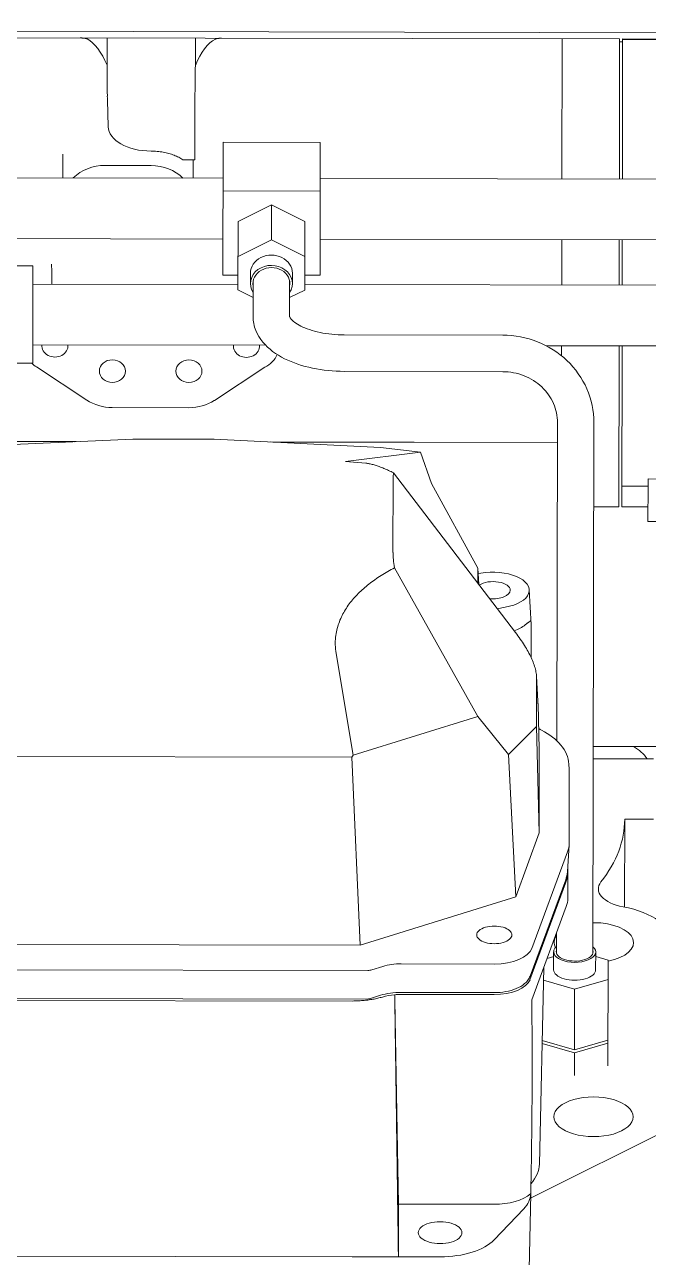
# Model space of a CAD drawing. Extents: x 766778 to 845620, y 133762 to 209800.
# Drawn here: x 785403 to 785565.8, y 190971.4 to 191293.3 of the extents above; entities that cross this region are included whole.
import ezdxf

# ---------------------------------------------------------------- set-up
doc = ezdxf.new("R2010")
doc.units = 0
doc.header["$MEASUREMENT"] = 0
doc.layers.get('0').update_dxf_attribs({"color": 1, "linetype": 'CONTINUOUS'})
doc.layers.add('LA-4748_SHOWN', color=2, linetype='CONTINUOUS', lineweight=53)

# ---------------------------------------------------------------- blocks, each defined once
blk = doc.blocks.new('ENGINE')
at = {"layer": 'LA-4748_SHOWN', "color": 252, "lineweight": 5}
for p, q in [((943551.65, 205991.11), (945316.13, 205981.2)), ((944202.74, 205985.69), (944510.25, 205984.07)), ((944369.49, 205984.81), (944369.4, 205984.81)), ((944369.59, 205984.81), (944369.49, 205984.81)), ((944369.69, 205984.81), (944369.59, 205984.81)), ((944369.78, 205984.8), (944369.69, 205984.81)), ((944369.88, 205984.8), (944369.78, 205984.8)), ((944369.97, 205984.79), (944369.88, 205984.8)), ((944370.07, 205984.79), (944369.97, 205984.79)), ((944370.16, 205984.78), (944370.07, 205984.79)), ((944370.25, 205984.77), (944370.16, 205984.78)), ((944370.33, 205984.76), (944370.25, 205984.77)), ((944370.42, 205984.75), (944370.33, 205984.76)), ((944370.5, 205984.74), (944370.42, 205984.75)), ((944370.58, 205984.73), (944370.5, 205984.74)), ((944370.65, 205984.72), (944370.58, 205984.73)), ((944370.72, 205984.71), (944370.65, 205984.72)), ((944370.79, 205984.7), (944370.72, 205984.71)), ((944370.86, 205984.69), (944370.79, 205984.7)), ((944370.92, 205984.67), (944370.86, 205984.69)), ((944370.98, 205984.66), (944370.92, 205984.67)), ((944371.03, 205984.64), (944370.98, 205984.66)), ((944371.08, 205984.62), (944371.03, 205984.64)), ((944371.13, 205984.61), (944371.08, 205984.62)), ((944371.17, 205984.59), (944371.13, 205984.61)), ((944371.21, 205984.57), (944371.17, 205984.59)), ((944376.43, 205984.77), (944376.4, 205977.67)), ((944399.5, 205984.65), (944399.46, 205977.54)), ((944404.76, 205984.41), (944404.72, 205984.4)), ((944404.8, 205984.43), (944404.76, 205984.41)), ((944404.84, 205984.44), (944404.8, 205984.43)), ((944404.88, 205984.46), (944404.84, 205984.44)), ((944404.93, 205984.47), (944404.88, 205984.46)), ((944404.98, 205984.49), (944404.93, 205984.47)), ((944405.03, 205984.5), (944404.98, 205984.49)), ((944405.08, 205984.51), (944405.03, 205984.5)), ((944405.14, 205984.52), (944405.08, 205984.51)), ((944405.2, 205984.53), (944405.14, 205984.52)), ((944405.26, 205984.54), (944405.2, 205984.53)), ((944405.33, 205984.55), (944405.26, 205984.54)), ((944405.39, 205984.56), (944405.33, 205984.55)), ((944405.46, 205984.57), (944405.39, 205984.56)), ((944405.54, 205984.58), (944405.46, 205984.57)), ((944405.61, 205984.58), (944405.54, 205984.58)), ((944405.69, 205984.59), (944405.61, 205984.58)), ((944405.77, 205984.6), (944405.69, 205984.59)), ((944405.85, 205984.6), (944405.77, 205984.6)), ((944405.93, 205984.61), (944405.85, 205984.6)), ((944406.01, 205984.61), (944405.93, 205984.61)), ((944406.1, 205984.61), (944406.01, 205984.61)), ((944406.18, 205984.62), (944406.1, 205984.61)), ((944406.27, 205984.62), (944406.18, 205984.62)), ((944495.06, 205947.59), (944495.25, 205984.15)), ((944510.06, 205947.51), (944510.25, 205984.07)), ((944510.25, 205983.33), (944511.05, 205983.32)), ((944510.86, 205947.51), (944511.05, 205984.07)), ((944511.05, 205984.07), (944677.03, 205983.19)), ((944511.05, 205983.98), (944526.05, 205983.9)), ((944511.05, 205983.93), (944526.05, 205983.85)), ((944376.63, 205961.61), (944376.46, 205968.65)), ((944399.24, 205960.03), (944399.23, 205959.67)), ((944399.23, 205959.67), (944399.23, 205959.31)), ((944399.23, 205959.31), (944399.23, 205958.95)), ((944399.24, 205961.1), (944399.24, 205960.75)), ((944399.24, 205960.75), (944399.24, 205960.39)), ((944399.24, 205960.39), (944399.24, 205960.03)), ((944399.21, 205955.84), (944399.2, 205955.51)), ((944399.22, 205957.55), (944399.21, 205957.2)), ((944399.21, 205957.2), (944399.21, 205956.86)), ((944399.21, 205956.86), (944399.21, 205956.52)), ((944399.21, 205956.52), (944399.21, 205956.18)), ((944399.21, 205956.18), (944399.21, 205955.84)), ((944399.23, 205958.95), (944399.22, 205958.6)), ((944399.22, 205958.6), (944399.22, 205958.25)), ((944399.22, 205958.25), (944399.22, 205957.9)), ((944399.22, 205957.9), (944399.22, 205957.55)), ((944406.43, 205922.77), (944406.61, 205957.46)), ((944406.61, 205957.46), (944432.01, 205957.33)), ((944431.83, 205922.63), (944432.01, 205957.33)), ((944364.77, 205948.27), (944364.8, 205954.45)), ((944388.2, 205955.19), (944387.81, 205955.19)), ((944388.6, 205955.17), (944388.2, 205955.19)), ((944389, 205955.15), (944388.6, 205955.17)), ((944389.41, 205955.12), (944389, 205955.15)), ((944389.81, 205955.07), (944389.41, 205955.12)), ((944390.22, 205955.02), (944389.81, 205955.07)), ((944390.61, 205954.97), (944390.22, 205955.02)), ((944391, 205954.9), (944390.61, 205954.97)), ((944391.38, 205954.83), (944391, 205954.9)), ((944391.73, 205954.75), (944391.38, 205954.83)), ((944392.08, 205954.66), (944391.73, 205954.75)), ((944392.43, 205954.57), (944392.08, 205954.66)), ((944392.78, 205954.47), (944392.43, 205954.57)), ((944393.12, 205954.36), (944392.78, 205954.47)), ((944393.47, 205954.24), (944393.12, 205954.36)), ((944393.8, 205954.12), (944393.47, 205954.24)), ((944394.13, 205953.98), (944393.8, 205954.12)), ((944394.44, 205953.84), (944394.13, 205953.98)), ((944394.75, 205953.7), (944394.44, 205953.84)), ((944395.04, 205953.55), (944394.75, 205953.7)), ((944395.33, 205953.4), (944395.04, 205953.55)), ((944395.59, 205953.24), (944395.33, 205953.4)), ((944395.85, 205953.08), (944395.59, 205953.24)), ((944396.08, 205952.92), (944395.85, 205953.08)), ((944396.08, 205952.92), (944399.2, 205952.9)), ((944398.78, 205948.1), (944398.8, 205952.91)), ((944399.2, 205955.51), (944399.2, 205955.17)), ((944399.2, 205955.17), (944399.2, 205954.83)), ((944399.2, 205954.83), (944399.2, 205954.5)), ((944399.2, 205954.5), (944399.2, 205954.17)), ((944399.2, 205954.17), (944399.2, 205953.85)), ((944399.2, 205953.85), (944399.2, 205953.53)), ((944399.2, 205953.53), (944399.2, 205953.21)), ((944399.2, 205953.21), (944399.2, 205952.9)), ((944375.78, 205951.5), (944387.79, 205951.44)), ((944406.56, 205948.06), (944161.97, 205949.34)), ((944676.56, 205946.63), (944431.96, 205947.92)), ((944406.54, 205944.76), (944431.94, 205944.63)), ((944419.23, 205941.08), (944410.47, 205936.76)), ((944419.23, 205941.08), (944419.18, 205931.93)), ((944427.93, 205936.67), (944419.23, 205941.08)), ((944410.38, 205918.88), (944410.47, 205936.76)), ((944427.84, 205918.79), (944427.93, 205936.67)), ((944406.48, 205932.18), (944161.88, 205933.46)), ((944419.18, 205931.93), (944410.42, 205927.61)), ((944427.88, 205927.52), (944419.18, 205931.93)), ((944676.47, 205930.76), (944431.88, 205932.04)), ((944494.92, 205919.88), (944494.98, 205931.71)), ((944509.91, 205919.8), (944509.98, 205931.63)), ((944510.71, 205919.79), (944510.78, 205931.63)), ((944331.44, 205925.5), (944356.84, 205925.36)), ((944356.84, 205925.36), (944356.71, 205899.96)), ((944361.72, 205925.63), (944361.72, 205925.75)), ((944361.73, 205925.51), (944361.72, 205925.63)), ((944361.73, 205925.39), (944361.73, 205925.51)), ((944361.74, 205925.26), (944361.73, 205925.39)), ((944361.74, 205925.14), (944361.74, 205925.26)), ((944361.75, 205925.01), (944361.74, 205925.14)), ((944361.75, 205924.88), (944361.75, 205925.01)), ((944361.76, 205924.75), (944361.75, 205924.88)), ((944361.76, 205924.61), (944361.76, 205924.75)), ((944361.77, 205924.48), (944361.76, 205924.61)), ((944361.77, 205924.36), (944361.77, 205924.48)), ((944361.78, 205924.23), (944361.77, 205924.36)), ((944361.78, 205924.1), (944361.78, 205924.23)), ((944361.78, 205923.98), (944361.78, 205924.1)), ((944361.79, 205923.86), (944361.78, 205923.98)), ((944361.79, 205923.75), (944361.79, 205923.86)), ((944361.79, 205923.63), (944361.79, 205923.75)), ((944410.39, 205920.32), (944356.82, 205920.6)), ((944361.79, 205923.53), (944361.79, 205923.63)), ((944361.8, 205923.43), (944361.79, 205923.53)), ((944361.79, 205920.58), (944361.8, 205923.01)), ((944361.8, 205923.33), (944361.8, 205923.43)), ((944361.8, 205923.24), (944361.8, 205923.33)), ((944361.8, 205923.16), (944361.8, 205923.24)), ((944361.8, 205923.08), (944361.8, 205923.16)), ((944361.8, 205923.01), (944361.8, 205923.08)), ((944406.43, 205922.77), (944410.4, 205922.75)), ((944413.63, 205920.53), (944413.65, 205923.23)), ((944414.36, 205921.21), (944414.31, 205911.92)), ((944423.88, 205921.16), (944423.83, 205911.87)), ((944424.6, 205920.47), (944424.62, 205923.17)), ((944427.86, 205922.65), (944431.83, 205922.63)), ((944410.38, 205918.88), (944414.34, 205916.87)), ((944423.86, 205916.82), (944427.84, 205918.79)), ((944601.41, 205919.32), (944427.85, 205920.23)), ((944414.31, 205911.92), (944414.32, 205911.45)), ((944414.32, 205911.45), (944414.35, 205910.99)), ((944414.35, 205910.99), (944414.41, 205910.52)), ((944423.83, 205911.87), (944423.83, 205911.85)), ((944423.83, 205911.85), (944423.84, 205911.81)), ((944423.84, 205911.81), (944423.86, 205911.76)), ((944423.86, 205911.76), (944423.9, 205911.68)), ((944423.9, 205911.68), (944423.96, 205911.57)), ((944423.96, 205911.57), (944424.05, 205911.43)), ((944424.05, 205911.43), (944424.19, 205911.26)), ((944424.19, 205911.26), (944424.36, 205911.06)), ((944424.36, 205911.06), (944424.57, 205910.85)), ((944424.57, 205910.85), (944424.83, 205910.62)), ((944414.41, 205910.52), (944414.49, 205910.06)), ((944414.49, 205910.06), (944414.58, 205909.61)), ((944414.58, 205909.61), (944414.7, 205909.17)), ((944414.7, 205909.17), (944414.84, 205908.73)), ((944414.84, 205908.73), (944415, 205908.3)), ((944415, 205908.3), (944415.36, 205907.47)), ((944424.83, 205910.62), (944425.13, 205910.38)), ((944425.13, 205910.38), (944425.47, 205910.13)), ((944425.47, 205910.13), (944425.86, 205909.88)), ((944425.86, 205909.88), (944426.29, 205909.63)), ((944426.29, 205909.63), (944426.77, 205909.37)), ((944426.77, 205909.37), (944427.28, 205909.13)), ((944427.28, 205909.13), (944427.83, 205908.89)), ((944427.83, 205908.89), (944428.41, 205908.66)), ((944428.41, 205908.66), (944429.03, 205908.44)), ((944429.03, 205908.44), (944429.68, 205908.23)), ((944429.68, 205908.23), (944430.35, 205908.03)), ((944430.35, 205908.03), (944431.05, 205907.85)), ((944431.05, 205907.85), (944431.78, 205907.69)), ((944431.78, 205907.69), (944432.52, 205907.54)), ((944417.55, 205904.4), (944356.73, 205904.72)), ((944415.36, 205907.47), (944415.79, 205906.68)), ((944415.79, 205906.68), (944416.28, 205905.93)), ((944416.28, 205905.93), (944416.82, 205905.22)), ((944416.82, 205905.22), (944417.4, 205904.56)), ((944417.4, 205904.56), (944418.03, 205903.93)), ((944432.52, 205907.54), (944433.28, 205907.41)), ((944433.28, 205907.41), (944434.06, 205907.3)), ((944434.06, 205907.3), (944434.85, 205907.2)), ((944434.85, 205907.2), (944435.65, 205907.13)), ((944435.65, 205907.13), (944436.46, 205907.08)), ((944436.46, 205907.08), (944437.28, 205907.04)), ((944437.28, 205907.04), (944438.1, 205907.03)), ((944438.1, 205907.03), (944479.5, 205906.81)), ((944479.5, 205906.81), (944480.65, 205906.78)), ((944480.65, 205906.78), (944481.8, 205906.69)), ((944481.8, 205906.69), (944482.95, 205906.55)), ((944482.95, 205906.55), (944484.09, 205906.36)), ((944484.09, 205906.36), (944485.22, 205906.11)), ((944485.22, 205906.11), (944486.33, 205905.81)), ((944486.33, 205905.81), (944487.43, 205905.46)), ((944487.43, 205905.46), (944488.51, 205905.06)), ((944488.51, 205905.06), (944489.57, 205904.61)), ((944489.57, 205904.61), (944490.61, 205904.11)), ((944418.03, 205903.93), (944418.69, 205903.34)), ((944418.69, 205903.34), (944419.38, 205902.79)), ((944419.38, 205902.79), (944420.11, 205902.26)), ((944420.11, 205902.26), (944420.87, 205901.77)), ((944420.87, 205901.77), (944421.65, 205901.31)), ((944421.65, 205901.31), (944422.47, 205900.88)), ((944490.61, 205904.11), (944491.62, 205903.56)), ((944556.23, 205903.67), (944490.79, 205904.02)), ((944491.62, 205903.56), (944492.6, 205902.97)), ((944492.6, 205902.97), (944493.55, 205902.33)), ((944493.55, 205902.33), (944494.47, 205901.64)), ((944494.47, 205901.64), (944495.36, 205900.91)), ((944494.83, 205904), (944494.82, 205901.37)), ((944509.61, 205861.9), (944509.83, 205903.92)), ((944510.41, 205861.89), (944510.63, 205903.91)), ((944331.31, 205900.1), (944356.71, 205899.96)), ((944370.83, 205890.24), (944357.68, 205898.97)), ((944417.35, 205898.65), (944404.11, 205890.06)), ((944422.47, 205900.88), (944423.3, 205900.48)), ((944423.3, 205900.48), (944424.17, 205900.1)), ((944424.17, 205900.1), (944425.06, 205899.75)), ((944425.06, 205899.75), (944425.96, 205899.42)), ((944425.96, 205899.42), (944426.89, 205899.12)), ((944426.89, 205899.12), (944427.84, 205898.85)), ((944427.84, 205898.85), (944428.81, 205898.6)), ((944428.81, 205898.6), (944429.8, 205898.37)), ((944429.8, 205898.37), (944430.79, 205898.18)), ((944430.79, 205898.18), (944431.81, 205898)), ((944431.81, 205898), (944432.83, 205897.86)), ((944495.36, 205900.91), (944496.2, 205900.14)), ((944496.2, 205900.14), (944497.01, 205899.33)), ((944497.01, 205899.33), (944497.77, 205898.49)), ((944497.77, 205898.49), (944498.49, 205897.6)), ((944432.83, 205897.86), (944433.86, 205897.74)), ((944433.86, 205897.74), (944434.9, 205897.64)), ((944434.9, 205897.64), (944435.95, 205897.57)), ((944435.95, 205897.57), (944437, 205897.53)), ((944437, 205897.53), (944438.05, 205897.51)), ((944438.05, 205897.51), (944479.45, 205897.29)), ((944479.45, 205897.29), (944480.16, 205897.27)), ((944480.16, 205897.27), (944480.87, 205897.22)), ((944480.87, 205897.22), (944481.58, 205897.13)), ((944481.58, 205897.13), (944482.28, 205897.01)), ((944482.28, 205897.01), (944482.98, 205896.86)), ((944482.98, 205896.86), (944483.66, 205896.68)), ((944483.66, 205896.68), (944484.33, 205896.46)), ((944484.33, 205896.46), (944484.99, 205896.22)), ((944484.99, 205896.22), (944485.64, 205895.94)), ((944485.64, 205895.94), (944486.27, 205895.64)), ((944486.27, 205895.64), (944486.88, 205895.31)), ((944486.88, 205895.31), (944487.47, 205894.95)), ((944487.47, 205894.95), (944488.05, 205894.56)), ((944498.49, 205897.6), (944499.17, 205896.69)), ((944499.17, 205896.69), (944499.8, 205895.74)), ((944499.8, 205895.74), (944500.38, 205894.76)), ((944500.38, 205894.76), (944500.91, 205893.75)), ((944488.05, 205894.56), (944488.6, 205894.15)), ((944488.6, 205894.15), (944489.12, 205893.72)), ((944489.12, 205893.72), (944489.62, 205893.26)), ((944489.62, 205893.26), (944490.1, 205892.78)), ((944490.1, 205892.78), (944490.55, 205892.28)), ((944490.55, 205892.28), (944490.97, 205891.77)), ((944490.97, 205891.77), (944491.37, 205891.23)), ((944500.91, 205893.75), (944501.38, 205892.72)), ((944501.38, 205892.72), (944501.81, 205891.67)), ((944501.81, 205891.67), (944502.17, 205890.6)), ((944397.46, 205888.17), (944377.45, 205888.27)), ((944491.37, 205891.23), (944491.73, 205890.68)), ((944491.73, 205890.68), (944492.06, 205890.12)), ((944492.06, 205890.12), (944492.37, 205889.54)), ((944492.37, 205889.54), (944492.64, 205888.95)), ((944492.64, 205888.95), (944492.88, 205888.35)), ((944492.88, 205888.35), (944493.09, 205887.74)), ((944502.17, 205890.6), (944502.49, 205889.51)), ((944502.49, 205889.51), (944502.74, 205888.41)), ((944502.74, 205888.41), (944502.94, 205887.29)), ((944493.09, 205887.74), (944493.27, 205887.12)), ((944493.27, 205887.12), (944493.42, 205886.5)), ((944493.42, 205886.5), (944493.53, 205885.87)), ((944493.53, 205885.87), (944493.61, 205885.23)), ((944493.61, 205885.23), (944493.65, 205884.6)), ((944502.94, 205887.29), (944503.08, 205886.17)), ((944503.08, 205886.17), (944503.16, 205885.04)), ((944503.16, 205885.04), (944503.19, 205883.91)), ((944493.23, 205800.84), (944493.67, 205883.96)), ((944493.65, 205884.6), (944493.67, 205883.96)), ((944502.46, 205745.31), (944503.19, 205883.91)), ((944367.47, 205879.38), (944318.2, 205879.64)), ((944368.02, 205879.41), (944318.83, 205879.67)), ((944339.32, 205878.21), (944382.75, 205880.02)), ((944382.75, 205880.02), (944404.05, 205879.91)), ((944404.05, 205879.91), (944447.46, 205877.64)), ((944493.64, 205878.75), (944418.78, 205879.14)), ((944493.64, 205878.72), (944419.33, 205879.11)), ((944457.86, 205876.34), (944438.31, 205873.94)), ((944447.46, 205877.64), (944457.86, 205876.34)), ((944457.86, 205876.34), (944460.77, 205868.17)), ((944443.62, 205873.5), (944438.31, 205873.94)), ((944443.62, 205873.5), (944443.83, 205873.48)), ((944443.83, 205873.48), (944444.05, 205873.45)), ((944444.05, 205873.45), (944444.28, 205873.41)), ((944444.28, 205873.41), (944444.51, 205873.37)), ((944444.51, 205873.37), (944444.75, 205873.32)), ((944444.75, 205873.32), (944444.99, 205873.27)), ((944444.99, 205873.27), (944445.24, 205873.21)), ((944445.24, 205873.21), (944445.5, 205873.14)), ((944445.5, 205873.14), (944445.75, 205873.07)), ((944445.75, 205873.07), (944446.02, 205872.99)), ((944446.02, 205872.99), (944446.29, 205872.9)), ((944446.29, 205872.9), (944446.56, 205872.81)), ((944446.56, 205872.81), (944446.84, 205872.71)), ((944446.84, 205872.71), (944447.12, 205872.61)), ((944447.12, 205872.61), (944447.41, 205872.5)), ((944447.41, 205872.5), (944447.7, 205872.39)), ((944447.7, 205872.39), (944448, 205872.27)), ((944448, 205872.27), (944448.3, 205872.15)), ((944448.3, 205872.15), (944448.6, 205872.02)), ((944448.6, 205872.02), (944448.91, 205871.88)), ((944448.91, 205871.88), (944449.22, 205871.74)), ((944449.22, 205871.74), (944449.54, 205871.6)), ((944449.54, 205871.6), (944449.86, 205871.45)), ((944449.86, 205871.45), (944450.18, 205871.3)), ((944450.18, 205871.3), (944450.51, 205871.14)), ((944450.51, 205871.14), (944450.84, 205870.98)), ((944450.62, 205850.16), (944450.72, 205869.46)), ((944482.55, 205829.15), (944450.84, 205870.98)), ((944517.33, 205869.14), (944517.28, 205867.22)), ((944517.33, 205869.14), (944553.59, 205868.95)), ((944460.77, 205868.17), (944472.75, 205846)), ((944510.44, 205867.26), (944517.28, 205867.22)), ((944517.23, 205858.03), (944517.28, 205867.22)), ((944509.61, 205861.9), (944503.07, 205861.93)), ((944510.41, 205861.89), (944517.25, 205861.86)), ((944517.23, 205858.03), (944553.53, 205857.84)), ((944446.26, 205843.37), (944445.86, 205843.09)), ((944446.67, 205843.64), (944446.26, 205843.37)), ((944447.08, 205843.91), (944446.67, 205843.64)), ((944447.5, 205844.17), (944447.08, 205843.91)), ((944447.92, 205844.44), (944447.5, 205844.17)), ((944448.35, 205844.69), (944447.92, 205844.44)), ((944448.78, 205844.95), (944448.35, 205844.69)), ((944449.22, 205845.2), (944448.78, 205844.95)), ((944449.67, 205845.45), (944449.22, 205845.2)), ((944450.12, 205845.7), (944449.67, 205845.45)), ((944450.57, 205845.94), (944450.12, 205845.7)), ((944451.03, 205846.18), (944450.57, 205845.94)), ((944451.03, 205846.18), (944472.65, 205807.3)), ((944472.75, 205846), (944472.73, 205842.11)), ((944472.99, 205841.76), (944472.75, 205846)), ((944473.52, 205844.69), (944472.83, 205844.57)), ((944442.19, 205840.13), (944441.85, 205839.82)), ((944442.53, 205840.45), (944442.19, 205840.13)), ((944442.87, 205840.75), (944442.53, 205840.45)), ((944443.22, 205841.06), (944442.87, 205840.75)), ((944443.58, 205841.36), (944443.22, 205841.06)), ((944443.95, 205841.66), (944443.58, 205841.36)), ((944444.32, 205841.95), (944443.95, 205841.66)), ((944444.7, 205842.24), (944444.32, 205841.95)), ((944445.08, 205842.53), (944444.7, 205842.24)), ((944445.47, 205842.81), (944445.08, 205842.53)), ((944445.86, 205843.09), (944445.47, 205842.81)), ((944486.14, 205840.32), (944486.64, 205831.23)), ((944439.16, 205836.79), (944438.9, 205836.43)), ((944439.43, 205837.14), (944439.16, 205836.79)), ((944439.71, 205837.49), (944439.43, 205837.14)), ((944439.99, 205837.83), (944439.71, 205837.49)), ((944440.29, 205838.18), (944439.99, 205837.83)), ((944440.59, 205838.51), (944440.29, 205838.18)), ((944440.89, 205838.84), (944440.59, 205838.51)), ((944441.21, 205839.17), (944440.89, 205838.84)), ((944441.53, 205839.5), (944441.21, 205839.17)), ((944441.85, 205839.82), (944441.53, 205839.5)), ((944437.28, 205833.78), (944437.08, 205833.38)), ((944437.49, 205834.17), (944437.28, 205833.78)), ((944437.7, 205834.56), (944437.49, 205834.17)), ((944437.92, 205834.94), (944437.7, 205834.56)), ((944438.15, 205835.32), (944437.92, 205834.94)), ((944438.39, 205835.69), (944438.15, 205835.32)), ((944438.64, 205836.06), (944438.39, 205835.69)), ((944438.9, 205836.43), (944438.64, 205836.06)), ((944477.8, 205835.41), (944479.87, 205835.77)), ((944435.98, 205830.42), (944435.87, 205829.97)), ((944436.11, 205830.86), (944435.98, 205830.42)), ((944436.25, 205831.3), (944436.11, 205830.86)), ((944436.39, 205831.72), (944436.25, 205831.3)), ((944436.55, 205832.15), (944436.39, 205831.72)), ((944436.72, 205832.56), (944436.55, 205832.15)), ((944436.9, 205832.97), (944436.72, 205832.56)), ((944437.08, 205833.38), (944436.9, 205832.97)), ((944485.07, 205831.14), (944485.18, 205831.24)), ((944485.18, 205831.24), (944485.3, 205831.32)), ((944485.3, 205831.32), (944485.41, 205831.41)), ((944485.41, 205831.41), (944485.51, 205831.49)), ((944485.51, 205831.49), (944485.61, 205831.56)), ((944485.61, 205831.56), (944485.71, 205831.63)), ((944485.71, 205831.63), (944485.8, 205831.69)), ((944485.8, 205831.69), (944485.88, 205831.75)), ((944485.88, 205831.75), (944485.96, 205831.81)), ((944485.96, 205831.81), (944486.04, 205831.87)), ((944486.04, 205831.87), (944486.11, 205831.92)), ((944486.11, 205831.92), (944486.17, 205831.97)), ((944486.17, 205831.97), (944486.23, 205832.02)), ((944486.23, 205832.02), (944486.29, 205832.06)), ((944486.29, 205832.06), (944486.34, 205832.11)), ((944486.34, 205832.11), (944486.38, 205832.15)), ((944486.38, 205832.15), (944486.42, 205832.19)), ((944486.42, 205832.19), (944486.46, 205832.23)), ((944486.46, 205832.23), (944486.49, 205832.27)), ((944486.49, 205832.27), (944486.51, 205832.3)), ((944486.51, 205832.3), (944486.54, 205832.34)), ((944486.54, 205832.34), (944486.55, 205832.38)), ((944486.55, 205832.38), (944486.56, 205832.41)), ((944486.56, 205832.41), (944486.57, 205832.45)), ((944486.6, 205822.59), (944486.65, 205831.08)), ((944435.46, 205827.11), (944435.45, 205826.6)), ((944435.49, 205827.61), (944435.46, 205827.11)), ((944435.54, 205828.1), (944435.49, 205827.61)), ((944435.6, 205828.58), (944435.54, 205828.1)), ((944435.67, 205829.05), (944435.6, 205828.58)), ((944435.76, 205829.52), (944435.67, 205829.05)), ((944435.87, 205829.97), (944435.76, 205829.52)), ((944482.87, 205828.72), (944482.55, 205829.15)), ((944483.18, 205828.29), (944482.87, 205828.72)), ((944483.49, 205827.87), (944483.18, 205828.29)), ((944483.78, 205827.44), (944483.49, 205827.87)), ((944484.07, 205827.02), (944483.78, 205827.44)), ((944435.45, 205826.6), (944435.46, 205826.08)), ((944435.46, 205826.08), (944435.48, 205825.55)), ((944435.48, 205825.55), (944435.52, 205825)), ((944435.52, 205825), (944435.58, 205824.45)), ((944435.58, 205824.45), (944435.67, 205823.88)), ((944435.67, 205823.88), (944440, 205797.25)), ((944484.34, 205826.61), (944484.07, 205827.02)), ((944484.61, 205826.19), (944484.34, 205826.61)), ((944484.87, 205825.78), (944484.61, 205826.19)), ((944485.12, 205825.37), (944484.87, 205825.78)), ((944485.36, 205824.97), (944485.12, 205825.37)), ((944485.59, 205824.56), (944485.36, 205824.97)), ((944485.81, 205824.16), (944485.59, 205824.56)), ((944486.02, 205823.76), (944485.81, 205824.16)), ((944486.23, 205823.37), (944486.02, 205823.76)), ((944486.42, 205822.98), (944486.23, 205823.37)), ((944486.6, 205822.59), (944486.42, 205822.98)), ((944486.78, 205822.2), (944486.6, 205822.59)), ((944486.94, 205821.82), (944486.78, 205822.2)), ((944487.09, 205821.43), (944486.94, 205821.82)), ((944487.24, 205821.06), (944487.09, 205821.43)), ((944487.37, 205820.68), (944487.24, 205821.06)), ((944487.49, 205820.31), (944487.37, 205820.68)), ((944487.6, 205819.94), (944487.49, 205820.31)), ((944487.7, 205819.58), (944487.6, 205819.94)), ((944487.78, 205819.22), (944487.7, 205819.58)), ((944487.85, 205818.86), (944487.78, 205819.22)), ((944487.91, 205818.51), (944487.85, 205818.86)), ((944487.95, 205818.16), (944487.91, 205818.51)), ((944487.98, 205817.48), (944487.91, 205804.57)), ((944487.97, 205817.82), (944487.95, 205818.16)), ((944487.98, 205817.48), (944487.97, 205817.82)), ((944488.32, 205811.2), (944487.97, 205817.79)), ((944488.32, 205811.2), (944488.32, 205811.17)), ((944488.32, 205811.17), (944488.32, 205811.14)), ((944488.32, 205811.14), (944488.32, 205811.11)), ((944488.32, 205811.11), (944488.32, 205811.07)), ((944488.32, 205811.07), (944488.33, 205811.04)), ((944488.33, 205811.04), (944488.33, 205810.94)), ((944488.33, 205810.94), (944488.33, 205810.91)), ((944488.33, 205810.91), (944488.33, 205810.88)), ((944488.33, 205810.88), (944488.34, 205810.81)), ((944488.34, 205810.81), (944488.34, 205810.72)), ((944488.34, 205810.72), (944488.34, 205810.65)), ((944488.34, 205810.65), (944488.34, 205810.58)), ((944488.34, 205810.58), (944488.35, 205810.52)), ((944488.35, 205810.52), (944488.35, 205810.42)), ((944488.65, 205798.68), (944488.35, 205810.42)), ((944440, 205797.25), (944472.65, 205807.3)), ((944480.58, 205797.36), (944472.65, 205807.3)), ((944487.91, 205804.57), (944480.58, 205797.36)), ((944487.91, 205804.57), (944488.54, 205776.82)), ((944488.87, 205803.83), (944488.51, 205804.05)), ((944489.25, 205803.62), (944488.87, 205803.83)), ((944490.01, 205803.2), (944489.25, 205803.62)), ((944490.73, 205802.76), (944490.01, 205803.2)), ((944491.42, 205802.31), (944490.73, 205802.76)), ((944492.07, 205801.83), (944491.42, 205802.31)), ((944492.68, 205801.33), (944492.07, 205801.83)), ((944488.65, 205798.68), (944488.54, 205776.82)), ((944493.25, 205800.82), (944492.68, 205801.33)), ((944493.78, 205800.29), (944493.25, 205800.82)), ((944494.27, 205799.73), (944493.78, 205800.29)), ((944494.71, 205799.17), (944494.27, 205799.73)), ((944495.1, 205798.58), (944494.71, 205799.17)), ((944495.45, 205797.98), (944495.1, 205798.58)), ((944502.74, 205799.36), (944538.08, 205799.17)), ((944346.27, 205797.26), (944439.66, 205796.77)), ((944439.66, 205796.77), (944440, 205797.25)), ((944441.65, 205747.64), (944439.66, 205796.77)), ((944480.58, 205797.36), (944482.38, 205760.19)), ((944495.74, 205797.36), (944495.45, 205797.98)), ((944495.98, 205796.73), (944495.74, 205797.36)), ((944496.17, 205796.08), (944495.98, 205796.73)), ((944496.29, 205795.43), (944496.17, 205796.08)), ((944496.36, 205794.77), (944496.29, 205795.43)), ((944502.72, 205796.11), (944518.46, 205796.03)), ((944496.35, 205774.03), (944496.45, 205793.03)), ((944496.36, 205794.77), (944496.44, 205793.4)), ((944510.76, 205757.38), (944510.88, 205780.36)), ((944518.38, 205780.32), (944510.88, 205780.36)), ((944482.38, 205760.19), (944488.54, 205776.82)), ((944495.87, 205766.67), (944496.33, 205773.66)), ((944486.54, 205746.68), (944495.93, 205771.82)), ((944495.72, 205765.6), (944495.82, 205766.13)), ((944495.8, 205765.81), (944495.81, 205766.06)), ((944495.82, 205766.13), (944495.87, 205766.67)), ((944496, 205768.65), (944495.96, 205759.74)), ((944486, 205738.5), (944495.4, 205763.64)), ((944495.41, 205764.55), (944486.02, 205739.41)), ((944495.41, 205764.55), (944495.58, 205765.07)), ((944495.58, 205765.07), (944495.72, 205765.6)), ((944441.65, 205747.64), (944482.38, 205760.19)), ((944486.46, 205733.24), (944495.55, 205757.56)), ((944492.96, 205750.65), (944492.94, 205745.36)), ((944441.65, 205747.64), (944343.77, 205748.16)), ((944492.21, 205744.53), (944490.5, 205744.05)), ((944492.21, 205745.75), (944492.19, 205741.08)), ((944503.18, 205745.7), (944503.16, 205741.02)), ((944506.42, 205743.52), (944503.18, 205744.47)), ((944506.27, 205715.9), (944506.42, 205743.52)), ((944341.72, 205741.59), (944443.63, 205741.06)), ((944444.69, 205741.2), (944447.59, 205742.1)), ((944452.38, 205742.76), (944476.68, 205742.63)), ((944488.31, 205690.34), (944489.61, 205741.67)), ((944483.58, 205736.77), (944484.11, 205737.11)), ((944484.11, 205737.11), (944484.6, 205737.48)), ((944484.6, 205737.48), (944485.05, 205737.9)), ((944485.05, 205737.9), (944485.44, 205738.36)), ((944485.44, 205738.36), (944485.61, 205738.61)), ((944485.61, 205738.61), (944485.76, 205738.86)), ((944485.76, 205738.86), (944485.9, 205739.13)), ((944485.9, 205739.13), (944486.02, 205739.41)), ((944489.53, 205738.4), (944497.65, 205736.01)), ((944497.65, 205736.01), (944506.39, 205738.48)), ((944443.59, 205733.59), (944341.68, 205734.13)), ((944446.98, 205734.56), (944444.08, 205733.66)), ((944446.25, 205733.8), (944445.94, 205733.73)), ((944446.56, 205733.87), (944446.25, 205733.8)), ((944446.86, 205733.95), (944446.56, 205733.87)), ((944447.17, 205734.03), (944446.86, 205733.95)), ((944446.98, 205734.56), (944447.58, 205734.73)), ((944447.47, 205734.11), (944447.17, 205734.03)), ((944447.58, 205734.73), (944448.21, 205734.88)), ((944448.21, 205734.88), (944448.86, 205735.01)), ((944448.86, 205735.01), (944449.54, 205735.11)), ((944449.54, 205735.11), (944450.22, 205735.19)), ((944450.22, 205735.19), (944450.92, 205735.25)), ((944450.68, 205734.27), (944450.67, 205734.72)), ((944450.67, 205734.72), (944450.67, 205734.67)), ((944450.68, 205734.19), (944450.67, 205734.67)), ((944450.68, 205733.81), (944450.68, 205734.27)), ((944450.68, 205733.7), (944450.68, 205734.19)), ((944450.69, 205733.36), (944450.68, 205733.81)), ((944450.92, 205735.25), (944451.63, 205735.29)), ((944451.63, 205735.29), (944452.34, 205735.29)), ((944476.64, 205735.17), (944452.34, 205735.29)), ((944452.34, 205734.78), (944476.64, 205734.66)), ((944476.64, 205735.17), (944477.41, 205735.18)), ((944477.41, 205735.18), (944478.17, 205735.22)), ((944478.17, 205735.22), (944478.92, 205735.3)), ((944478.92, 205735.3), (944479.66, 205735.42)), ((944479.66, 205735.42), (944480.38, 205735.56)), ((944480.38, 205735.56), (944481.08, 205735.74)), ((944481.08, 205735.74), (944481.75, 205735.95)), ((944481.75, 205735.95), (944482.39, 205736.19)), ((944482.39, 205736.19), (944483, 205736.46)), ((944483, 205736.46), (944483.58, 205736.77)), ((944497.56, 205720.16), (944497.65, 205736.01)), ((944345.63, 205733.59), (944439.63, 205733.1)), ((944439.97, 205733.1), (944439.63, 205733.1)), ((944440.31, 205733.1), (944439.97, 205733.1)), ((944440.65, 205733.11), (944440.31, 205733.1)), ((944440.99, 205733.12), (944440.65, 205733.11)), ((944441.33, 205733.14), (944440.99, 205733.12)), ((944441.67, 205733.16), (944441.33, 205733.14)), ((944442, 205733.18), (944441.67, 205733.16)), ((944442.34, 205733.2), (944442, 205733.18)), ((944442.67, 205733.23), (944442.34, 205733.2)), ((944443.01, 205733.27), (944442.67, 205733.23)), ((944443.34, 205733.3), (944443.01, 205733.27)), ((944443.67, 205733.34), (944443.34, 205733.3)), ((944443.83, 205733.61), (944443.59, 205733.59)), ((944444, 205733.39), (944443.67, 205733.34)), ((944444.08, 205733.66), (944443.83, 205733.61)), ((944444.33, 205733.44), (944444, 205733.39)), ((944444.66, 205733.49), (944444.33, 205733.44)), ((944444.98, 205733.54), (944444.66, 205733.49)), ((944445.3, 205733.6), (944444.98, 205733.54)), ((944445.62, 205733.66), (944445.3, 205733.6)), ((944445.94, 205733.73), (944445.62, 205733.66)), ((944450.69, 205733.21), (944450.68, 205733.7)), ((944450.7, 205732.91), (944450.69, 205733.36)), ((944450.69, 205732.73), (944450.69, 205733.21)), ((944450.7, 205732.24), (944450.69, 205732.73)), ((944450.7, 205732.46), (944450.7, 205732.91)), ((944450.71, 205732.01), (944450.7, 205732.46)), ((944450.7, 205731.75), (944450.7, 205732.24)), ((944450.71, 205731.26), (944450.7, 205731.75)), ((944450.72, 205731.56), (944450.71, 205732.01)), ((944450.71, 205730.78), (944450.71, 205731.26)), ((944450.72, 205730.29), (944450.71, 205730.78)), ((944450.72, 205731.1), (944450.72, 205731.56)), ((944450.73, 205730.65), (944450.72, 205731.1)), ((944450.74, 205730.2), (944450.73, 205730.65)), ((944450.72, 205729.8), (944450.72, 205730.29)), ((944450.73, 205729.31), (944450.72, 205729.8)), ((944450.73, 205728.82), (944450.73, 205729.31)), ((944450.74, 205728.33), (944450.73, 205728.82)), ((944450.74, 205729.75), (944450.74, 205730.2)), ((944450.75, 205729.3), (944450.74, 205729.75)), ((944450.74, 205727.84), (944450.74, 205728.33)), ((944450.75, 205727.35), (944450.74, 205727.84)), ((944450.76, 205728.85), (944450.75, 205729.3)), ((944450.75, 205726.86), (944450.75, 205727.35)), ((944450.76, 205728.4), (944450.76, 205728.85)), ((944450.77, 205727.95), (944450.76, 205728.4)), ((944450.78, 205727.5), (944450.77, 205727.95)), ((944450.78, 205727.05), (944450.78, 205727.5)), ((944450.76, 205726.37), (944450.75, 205726.86)), ((944450.76, 205725.88), (944450.76, 205726.37)), ((944450.77, 205725.39), (944450.76, 205725.88)), ((944450.77, 205724.9), (944450.77, 205725.39)), ((944450.78, 205724.41), (944450.77, 205724.9)), ((944450.79, 205726.6), (944450.78, 205727.05)), ((944450.78, 205723.92), (944450.78, 205724.41)), ((944450.8, 205726.16), (944450.79, 205726.6)), ((944450.8, 205725.71), (944450.8, 205726.16)), ((944450.81, 205725.26), (944450.8, 205725.71)), ((944450.82, 205724.81), (944450.81, 205725.26)), ((944450.82, 205724.36), (944450.82, 205724.81)), ((944450.83, 205723.91), (944450.82, 205724.36)), ((944450.79, 205723.43), (944450.78, 205723.92)), ((944450.8, 205722.94), (944450.79, 205723.43)), ((944450.8, 205722.45), (944450.8, 205722.94)), ((944450.81, 205721.96), (944450.8, 205722.45)), ((944450.81, 205721.47), (944450.81, 205721.96)), ((944450.82, 205720.98), (944450.81, 205721.47)), ((944450.82, 205720.48), (944450.82, 205720.98)), ((944450.83, 205723.46), (944450.83, 205723.91)), ((944450.84, 205723.02), (944450.83, 205723.46)), ((944450.85, 205722.57), (944450.84, 205723.02)), ((944450.85, 205722.12), (944450.85, 205722.57)), ((944450.86, 205721.67), (944450.85, 205722.12)), ((944450.87, 205721.23), (944450.86, 205721.67)), ((944450.87, 205720.78), (944450.87, 205721.23)), ((944489.11, 205721.87), (944497.56, 205719.38)), ((944489.13, 205722.64), (944497.56, 205720.16)), ((944497.56, 205720.16), (944506.31, 205722.63)), ((944497.56, 205719.38), (944506.3, 205721.85)), ((944450.83, 205719.99), (944450.82, 205720.48)), ((944450.83, 205719.5), (944450.83, 205719.99)), ((944450.84, 205719.01), (944450.83, 205719.5)), ((944450.84, 205718.51), (944450.84, 205719.01)), ((944450.85, 205718.02), (944450.84, 205718.51)), ((944450.85, 205717.53), (944450.85, 205718.02)), ((944450.88, 205720.33), (944450.87, 205720.78)), ((944450.89, 205719.89), (944450.88, 205720.33)), ((944450.89, 205719.44), (944450.89, 205719.89)), ((944450.9, 205718.99), (944450.89, 205719.44)), ((944450.91, 205718.55), (944450.9, 205718.99)), ((944450.91, 205718.1), (944450.91, 205718.55)), ((944450.92, 205717.66), (944450.91, 205718.1)), ((944450.93, 205717.21), (944450.92, 205717.66)), ((944497.53, 205713.43), (944497.56, 205719.38)), ((944450.86, 205717.03), (944450.85, 205717.53)), ((944450.86, 205716.54), (944450.86, 205717.03)), ((944450.87, 205716.05), (944450.86, 205716.54)), ((944450.87, 205715.55), (944450.87, 205716.05)), ((944450.88, 205715.06), (944450.87, 205715.55)), ((944450.88, 205714.57), (944450.88, 205715.06)), ((944450.89, 205714.07), (944450.88, 205714.57)), ((944450.93, 205716.77), (944450.93, 205717.21)), ((944450.94, 205716.32), (944450.93, 205716.77)), ((944450.95, 205715.88), (944450.94, 205716.32)), ((944450.95, 205715.43), (944450.95, 205715.88)), ((944450.96, 205714.99), (944450.95, 205715.43)), ((944450.97, 205714.54), (944450.96, 205714.99)), ((944450.97, 205714.1), (944450.97, 205714.54)), ((944450.89, 205713.58), (944450.89, 205714.07)), ((944450.9, 205713.08), (944450.89, 205713.58)), ((944450.91, 205712.59), (944450.9, 205713.08)), ((944450.91, 205712.09), (944450.91, 205712.59)), ((944450.92, 205711.6), (944450.91, 205712.09)), ((944450.92, 205711.1), (944450.92, 205711.6)), ((944450.98, 205713.65), (944450.97, 205714.1)), ((944450.98, 205713.21), (944450.98, 205713.65)), ((944450.99, 205712.77), (944450.98, 205713.21)), ((944451, 205712.32), (944450.99, 205712.77)), ((944451, 205711.88), (944451, 205712.32)), ((944451.01, 205711.44), (944451, 205711.88)), ((944451.02, 205710.99), (944451.01, 205711.44)), ((944450.93, 205710.6), (944450.92, 205711.1)), ((944450.93, 205710.11), (944450.93, 205710.6)), ((944450.94, 205709.61), (944450.93, 205710.11)), ((944450.94, 205709.12), (944450.94, 205709.61)), ((944450.95, 205708.62), (944450.94, 205709.12)), ((944450.95, 205708.12), (944450.95, 205708.62)), ((944450.96, 205707.63), (944450.95, 205708.12)), ((944451.02, 205710.55), (944451.02, 205710.99)), ((944451.03, 205710.11), (944451.02, 205710.55)), ((944451.04, 205709.67), (944451.03, 205710.11)), ((944451.04, 205709.22), (944451.04, 205709.67)), ((944451.05, 205708.78), (944451.04, 205709.22)), ((944451.06, 205708.34), (944451.05, 205708.78)), ((944451.06, 205707.9), (944451.06, 205708.34)), ((944450.96, 205707.13), (944450.96, 205707.63)), ((944450.97, 205706.63), (944450.96, 205707.13)), ((944450.97, 205706.13), (944450.97, 205706.63)), ((944450.98, 205705.64), (944450.97, 205706.13)), ((944450.98, 205705.14), (944450.98, 205705.64)), ((944450.99, 205704.64), (944450.98, 205705.14)), ((944451.07, 205707.46), (944451.06, 205707.9)), ((944451.08, 205707.01), (944451.07, 205707.46)), ((944451.08, 205706.57), (944451.08, 205707.01)), ((944451.09, 205706.13), (944451.08, 205706.57)), ((944451.09, 205705.69), (944451.09, 205706.13)), ((944451.1, 205705.25), (944451.09, 205705.69)), ((944451.11, 205704.81), (944451.1, 205705.25)), ((944451.11, 205704.37), (944451.11, 205704.81)), ((944451, 205704.14), (944450.99, 205704.64)), ((944451, 205703.64), (944451, 205704.14)), ((944451.01, 205703.15), (944451, 205703.64)), ((944451.01, 205702.65), (944451.01, 205703.15)), ((944451.02, 205702.15), (944451.01, 205702.65)), ((944451.02, 205701.65), (944451.02, 205702.15)), ((944451.03, 205701.15), (944451.02, 205701.65)), ((944451.12, 205703.93), (944451.11, 205704.37)), ((944451.13, 205703.49), (944451.12, 205703.93)), ((944451.13, 205703.05), (944451.13, 205703.49)), ((944451.14, 205702.61), (944451.13, 205703.05)), ((944451.15, 205702.17), (944451.14, 205702.61)), ((944451.15, 205701.73), (944451.15, 205702.17)), ((944451.16, 205701.29), (944451.15, 205701.73)), ((944451.03, 205700.65), (944451.03, 205701.15)), ((944451.04, 205700.15), (944451.03, 205700.65)), ((944451.04, 205699.65), (944451.04, 205700.15)), ((944451.05, 205699.15), (944451.04, 205699.65)), ((944451.05, 205698.65), (944451.05, 205699.15)), ((944451.06, 205698.15), (944451.05, 205698.65)), ((944451.17, 205700.85), (944451.16, 205701.29)), ((944451.17, 205700.42), (944451.17, 205700.85)), ((944451.18, 205699.98), (944451.17, 205700.42)), ((944451.18, 205699.54), (944451.18, 205699.98)), ((944451.19, 205699.1), (944451.18, 205699.54)), ((944451.2, 205698.66), (944451.19, 205699.1)), ((944451.2, 205698.23), (944451.2, 205698.66)), ((944522.96, 205699.75), (944485.96, 205681.49)), ((944451.06, 205697.65), (944451.06, 205698.15)), ((944451.07, 205697.15), (944451.06, 205697.65)), ((944451.07, 205696.65), (944451.07, 205697.15)), ((944451.08, 205696.15), (944451.07, 205696.65)), ((944451.09, 205695.64), (944451.08, 205696.15)), ((944451.09, 205695.14), (944451.09, 205695.64)), ((944451.1, 205694.64), (944451.09, 205695.14)), ((944451.21, 205697.79), (944451.2, 205698.23)), ((944451.22, 205697.35), (944451.21, 205697.79)), ((944451.22, 205696.91), (944451.22, 205697.35)), ((944451.23, 205696.48), (944451.22, 205696.91)), ((944451.24, 205696.04), (944451.23, 205696.48)), ((944451.24, 205695.6), (944451.24, 205696.04)), ((944451.25, 205695.17), (944451.24, 205695.6)), ((944451.25, 205694.73), (944451.25, 205695.17)), ((944451.1, 205694.14), (944451.1, 205694.64)), ((944451.11, 205693.64), (944451.1, 205694.14)), ((944451.11, 205693.14), (944451.11, 205693.64)), ((944451.12, 205692.63), (944451.11, 205693.14)), ((944451.12, 205692.13), (944451.12, 205692.63)), ((944451.13, 205691.63), (944451.12, 205692.13)), ((944451.26, 205694.29), (944451.25, 205694.73)), ((944451.27, 205693.86), (944451.26, 205694.29)), ((944451.27, 205693.42), (944451.27, 205693.86)), ((944451.28, 205692.99), (944451.27, 205693.42)), ((944451.29, 205692.55), (944451.28, 205692.99)), ((944451.29, 205692.12), (944451.29, 205692.55)), ((944451.3, 205691.68), (944451.29, 205692.12)), ((944451.13, 205691.13), (944451.13, 205691.63)), ((944451.14, 205690.62), (944451.13, 205691.13)), ((944451.14, 205690.12), (944451.14, 205690.62)), ((944451.15, 205689.62), (944451.14, 205690.12)), ((944451.15, 205689.11), (944451.15, 205689.62)), ((944451.16, 205688.61), (944451.15, 205689.11)), ((944451.31, 205691.25), (944451.3, 205691.68)), ((944451.31, 205690.81), (944451.31, 205691.25)), ((944451.32, 205690.38), (944451.31, 205690.81)), ((944451.32, 205689.94), (944451.32, 205690.38)), ((944451.33, 205689.51), (944451.32, 205689.94)), ((944451.34, 205689.08), (944451.33, 205689.51)), ((944451.34, 205688.64), (944451.34, 205689.08)), ((944451.17, 205688.1), (944451.16, 205688.61)), ((944451.17, 205687.6), (944451.17, 205688.1)), ((944451.18, 205687.1), (944451.17, 205687.6)), ((944451.18, 205686.59), (944451.18, 205687.1)), ((944451.19, 205686.09), (944451.18, 205686.59)), ((944451.19, 205685.58), (944451.19, 205686.09)), ((944451.2, 205685.08), (944451.19, 205685.58)), ((944451.35, 205688.21), (944451.34, 205688.64)), ((944451.36, 205687.78), (944451.35, 205688.21)), ((944451.36, 205687.34), (944451.36, 205687.78)), ((944451.37, 205686.91), (944451.36, 205687.34)), ((944451.38, 205686.48), (944451.37, 205686.91)), ((944451.38, 205686.04), (944451.38, 205686.48)), ((944451.39, 205685.61), (944451.38, 205686.04)), ((944451.39, 205685.18), (944451.39, 205685.61)), ((944451.2, 205684.57), (944451.2, 205685.08)), ((944451.21, 205684.07), (944451.2, 205684.57)), ((944451.21, 205683.56), (944451.21, 205684.07)), ((944451.22, 205683.06), (944451.21, 205683.56)), ((944451.22, 205682.55), (944451.22, 205683.06)), ((944451.23, 205682.04), (944451.22, 205682.55)), ((944451.4, 205684.75), (944451.39, 205685.18)), ((944451.41, 205684.32), (944451.4, 205684.75)), ((944451.41, 205683.88), (944451.41, 205684.32)), ((944451.42, 205683.45), (944451.41, 205683.88)), ((944451.43, 205683.02), (944451.42, 205683.45)), ((944451.43, 205682.59), (944451.43, 205683.02)), ((944451.44, 205682.16), (944451.43, 205682.59)), ((944485.2, 205651.65), (944485.99, 205682.56)), ((944451.24, 205681.54), (944451.23, 205682.04)), ((944451.24, 205681.03), (944451.24, 205681.54)), ((944451.25, 205680.53), (944451.24, 205681.03)), ((944451.25, 205680.02), (944451.25, 205680.53)), ((944451.26, 205679.51), (944451.25, 205680.02)), ((944451.26, 205679), (944451.26, 205679.51)), ((944451.4, 205666.27), (944451.47, 205680.01)), ((944451.44, 205681.73), (944451.44, 205682.16)), ((944451.45, 205681.3), (944451.44, 205681.73)), ((944451.46, 205680.87), (944451.45, 205681.3)), ((944451.46, 205680.44), (944451.46, 205680.87)), ((944451.47, 205680.01), (944451.46, 205680.44)), ((944476.35, 205679.89), (944452.05, 205680.02)), ((944451.27, 205678.5), (944451.26, 205679)), ((944451.27, 205677.99), (944451.27, 205678.5)), ((944451.28, 205677.48), (944451.27, 205677.99)), ((944451.28, 205676.98), (944451.28, 205677.48)), ((944451.29, 205676.47), (944451.28, 205676.98)), ((944451.29, 205675.96), (944451.29, 205676.47)), ((944451.3, 205675.45), (944451.29, 205675.96)), ((944484.16, 205678.66), (944476.41, 205670.6)), ((944451.31, 205674.94), (944451.3, 205675.45)), ((944451.31, 205674.43), (944451.31, 205674.94)), ((944451.32, 205673.93), (944451.31, 205674.43)), ((944451.32, 205673.42), (944451.32, 205673.93)), ((944451.33, 205672.91), (944451.32, 205673.42)), ((944451.33, 205672.4), (944451.33, 205672.91)), ((944451.34, 205671.89), (944451.33, 205672.4)), ((944451.34, 205671.38), (944451.34, 205671.89)), ((944451.35, 205670.87), (944451.34, 205671.38)), ((944451.35, 205670.36), (944451.35, 205670.87)), ((944451.36, 205669.85), (944451.35, 205670.36)), ((944451.37, 205669.34), (944451.36, 205669.85)), ((944345.28, 205666.83), (944439.28, 205666.34)), ((944439.28, 205666.34), (944447.11, 205666.3)), ((944447.11, 205666.3), (944462.28, 205666.22)), ((944451.37, 205668.83), (944451.37, 205669.34)), ((944451.38, 205668.32), (944451.37, 205668.83)), ((944451.38, 205667.81), (944451.38, 205668.32)), ((944451.39, 205667.3), (944451.38, 205667.81)), ((944451.39, 205666.78), (944451.39, 205667.3)), ((944451.4, 205666.27), (944451.39, 205666.78))]:
    blk.add_line(p, q, dxfattribs=at)
for centre, major_axis, ratio, start_param, end_param in [((944368.88, 205959.65), (-0.13, -25.5), 0.412142, 2.357709, 2.930473), ((944406.78, 205959.45), (0.13, 25.5), 0.412144, 0.210188, 0.783877), ((944375.99, 205959.61), (-0.13, -25.5), 0.017456, 1.973258, 2.357709), ((944399.68, 205959.48), (0.13, 25.5), 0.017455, 0.783877, 1.507332), ((944376.48, 205970.38), (0.01, 2), 0.017456, 1.973258, 2.617994), ((944387.84, 205961.67), (-11.21, 0.06), 0.57735, 0.017453, 1.571268), ((944375.73, 205941.98), (11, -0.06), 0.866025, 1.570793, 2.427362), ((944387.74, 205941.91), (11, -0.06), 0.866025, 0.714231, 1.570777), ((944419.13, 205923.2), (5.48, -0.03), 0.866025, 0, 3.141593), ((944419.12, 205920.5), (-5.48, 0.03), 0.866025, 2.621597, 6.803181), ((944419.12, 205920.5), (4.82, -0.03), 0.866025, 6.118857, 9.589106), ((944362.54, 205904.46), (3.4, -0.02), 0.866025, 3.062464, 6.362314), ((944412.54, 205904.2), (3.4, -0.02), 0.866025, 3.062464, 6.362314), ((944413.38, 205904.4), (7.72, -0.04), 0.866025, 5.256021, 5.915957), ((944362.54, 205904.46), (-8, 0.04), 0.866025, 0.71249, 0.922462), ((944377.5, 205897.79), (-10.99, 0.06), 0.866025, 0.922462, 1.570783), ((944397.51, 205897.68), (-10.99, 0.06), 0.866025, 1.570796, 2.219144), ((944463.62, 205849.89), (-11.51, 23.32), 0.25, 0.333461, 0.463655), ((944463.57, 205830.52), (11.55, -23.41), 0.25, 3.605299, 3.863349), ((944476.7, 205840.23), (9.45, -0.05), 0.5, 5.057544, 8.199137), ((944476.7, 205840.23), (4.5, -0.02), 0.5, 0, 2.495701), ((944476.7, 205840.23), (4.5, -0.02), 0.5, 4.519192, 6.283185), ((944476.66, 205833.73), (9.84, -0.05), 0.5, 5.310028, 5.738611), ((944476.65, 205831.13), (10, -0.05), 0.5, 6.283183, 6.313448), ((944507.44, 205790.94), (-10.99, 0.5), 0.898671, 3.732992, 4.199953), ((944471.95, 205793.16), (24.5, -0.13), 0.5, 0, 0.030262), ((944420.38, 205780.83), (90.5, -0.48), 0.5, 5.911974, 6.283185), ((944471.85, 205774.16), (24.5, -0.13), 0.5, 6.101386, 6.283185), ((944471.8, 205765.93), (24, -0.13), 0.5, 6.101386, 6.283185), ((944513.94, 205762.11), (-10, 0.05), 0.5, 5.911974, 7.490896), ((944471.77, 205759.87), (24.18, -0.13), 0.5, 6.101386, 6.283185), ((944503.21, 205748.15), (20, -0.11), 0.5, 0, 1.207711), ((944502.71, 205748.15), (10.37, -0.05), 0.5, 1.570796, 1.593931), ((944502.71, 205748.15), (10.37, -0.05), 0.5, 5.08014, 7.853982), ((944476.72, 205750.23), (-4.59, 0.02), 0.5, 0, 3.141593), ((944476.72, 205750.23), (4.59, -0.02), 0.5, 0, 3.141593), ((944502.71, 205748.15), (-10.37, 0.05), 0.5, 5.937144, 6.545487), ((944476.71, 205747.63), (10, -0.05), 0.5, 4.712389, 6.101386), ((944497.7, 205745.73), (5.48, -0.03), 0.49963, 2.621597, 6.803181), ((944497.7, 205745.73), (-4.82, 0.03), 0.49963, 6.118857, 9.589106), ((944443.64, 205742.06), (2, -0.01), 0.5, 4.712389, 5.272789), ((944452.36, 205738.26), (9, -0.05), 0.5, 1.570796, 2.131197), ((944497.67, 205741.05), (-5.48, 0.03), 0.49963, 0, 3.141593), ((944476.67, 205739.41), (9.5, -0.05), 0.5, 4.712389, 6.101386), ((944452.26, 205729.96), (-9.55, 0.05), 0.5, 4.881911, 5.23998), ((944452.32, 205730.03), (9.5, -0.05), 0.5, 1.570796, 1.747539), ((944351.14, 205432.3), (-54.22, -731.26), 0.169614, 1.984866, 2.007473), ((943933.58, 206052.58), (253.98, -968.6), 0.507067, 1.050287, 1.089235), ((944502.47, 205702.65), (-10.37, 0.05), 0.5, 4.712389, 7.853982), ((944502.47, 205702.65), (10.37, -0.05), 0.5, 4.712389, 7.853982), ((944462.41, 205690.61), (25.9, -0.14), 0.5, 5.865771, 6.273107), ((944476.38, 205685.45), (11.13, -0.06), 0.5, 4.712389, 5.756509), ((944467.37, 205682.75), (18.62, -0.1), 0.5, 5.839297, 6.278066), ((944452.03, 205676.08), (7.87, -0.04), 0.5, 1.570796, 1.64494), ((944462.31, 205672.53), (-5.7, 0.03), 0.5, 4.712389, 7.853982), ((944462.31, 205672.53), (5.7, -0.03), 0.5, 4.712389, 7.853982), ((944462.32, 205674.03), (-15.62, 0.08), 0.5, 1.570796, 2.697705)]:
    blk.add_ellipse(centre, major_axis=major_axis, ratio=ratio, start_param=start_param, end_param=end_param, dxfattribs=at)
for centre in [(944377.51, 205897.8), (944397.51, 205897.69)]:
    blk.add_ellipse(centre, major_axis=(-3.4, 0.02), ratio=0.866025, dxfattribs=at)

msp = doc.modelspace()

# ---------------------------------------------------------------- block references
at = {"color": 7, "linetype": 'Continuous', "rotation": 0.1984573570547499}
msp.add_blockref('ENGINE', (-158232.80366, -17964.77499), dxfattribs=at)

doc.saveas('drawing.dxf')
